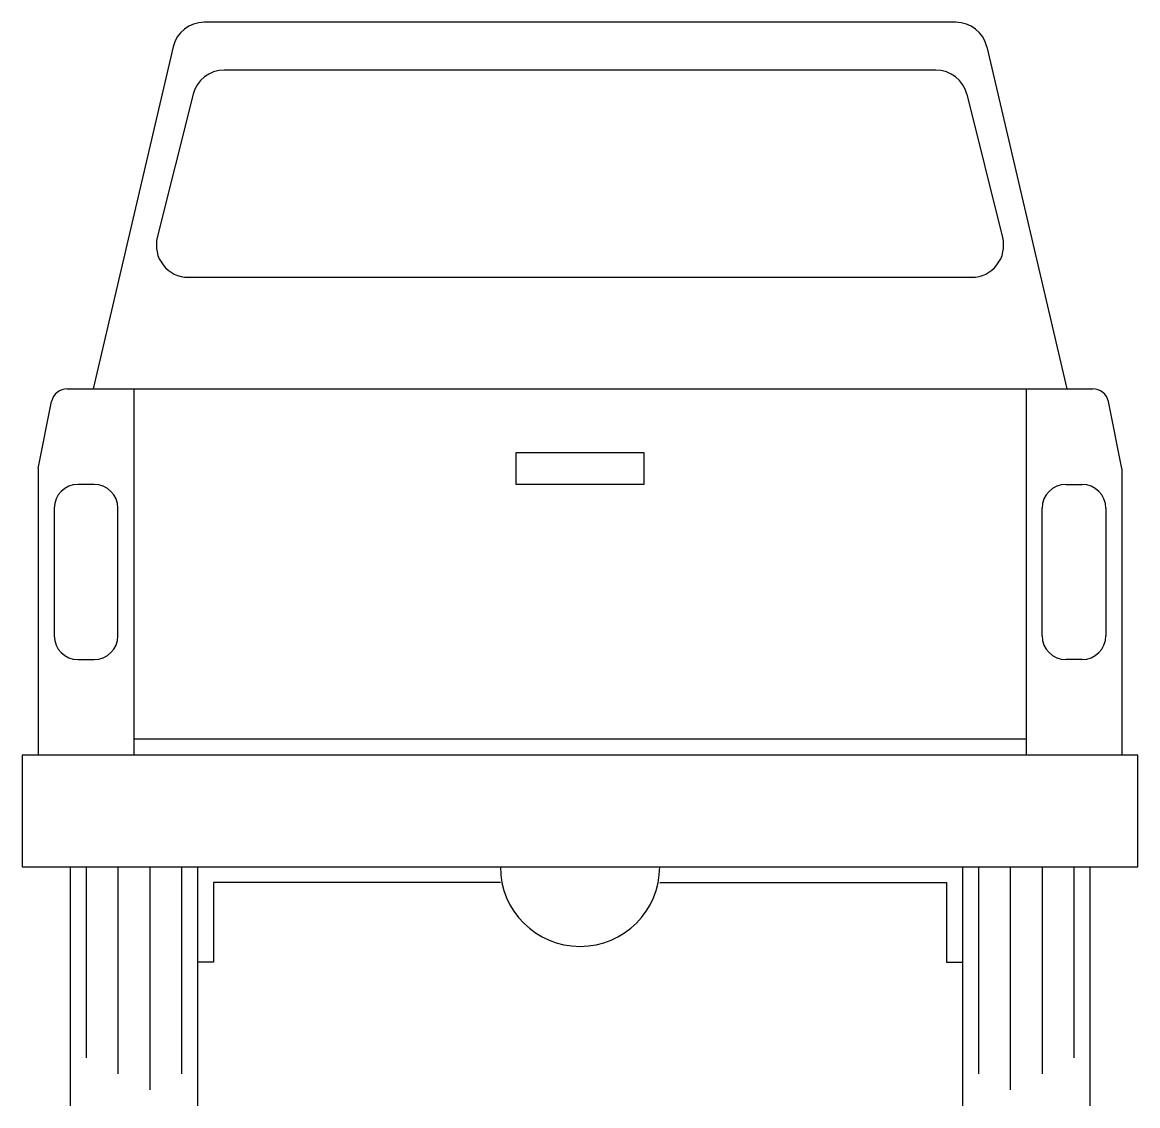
# Model space of a CAD drawing. Header units: millimetres. Extents: x -3255.78 to -3254.1, y 1880.57 to 1882.2.
import ezdxf

# ---------------------------------------------------------------- set-up
doc = ezdxf.new("R2010")
doc.units = ezdxf.units.MM
doc.header["$LTSCALE"] = 10
doc.layers.add('Veículos', color=2, linetype='Continuous')

msp = doc.modelspace()

# ---------------------------------------------------------------- linework, layer by layer
at = {"layer": 'Veículos'}
for p, q in [((-3254.3717, 1882.2039), (-3255.5039, 1882.2039)), ((-3255.5507, 1882.1669), (-3255.6713, 1881.6519)), ((-3254.325, 1882.1669), (-3254.2043, 1881.6519)), ((-3254.4017, 1882.1319), (-3255.4739, 1882.1319)), ((-3255.5205, 1882.0956), (-3255.5745, 1881.8796)), ((-3254.3552, 1882.0956), (-3254.3012, 1881.8796)), ((-3255.5279, 1881.8199), (-3254.3477, 1881.8199)), ((-3255.7101, 1881.6519), (-3254.1655, 1881.6519)), ((-3255.6098, 1881.6519), (-3255.6098, 1881.0999)), ((-3254.2658, 1881.6519), (-3254.2658, 1881.0999)), ((-3255.7538, 1881.5319), (-3255.7337, 1881.6326)), ((-3254.1218, 1881.5319), (-3254.142, 1881.6326)), ((-3255.0338, 1881.5559), (-3254.8418, 1881.5559)), ((-3255.0338, 1881.5079), (-3255.0338, 1881.5559)), ((-3254.8418, 1881.5559), (-3254.8418, 1881.5079)), ((-3255.7538, 1881.5319), (-3255.7538, 1881.0999)), ((-3254.1218, 1881.5319), (-3254.1218, 1881.0999)), ((-3255.6698, 1881.5079), (-3255.6938, 1881.5079)), ((-3254.8418, 1881.5079), (-3255.0338, 1881.5079)), ((-3254.2058, 1881.5079), (-3254.1818, 1881.5079)), ((-3255.7298, 1881.4719), (-3255.7298, 1881.2799)), ((-3255.6338, 1881.2799), (-3255.6338, 1881.4719)), ((-3254.2418, 1881.2799), (-3254.2418, 1881.4719)), ((-3254.1458, 1881.4719), (-3254.1458, 1881.2799)), ((-3255.6938, 1881.2439), (-3255.6698, 1881.2439)), ((-3254.1818, 1881.2439), (-3254.2058, 1881.2439)), ((-3254.2658, 1881.1239), (-3255.6098, 1881.1239)), ((-3254.0978, 1881.0999), (-3255.7778, 1881.0999)), ((-3255.7778, 1881.0999), (-3255.7778, 1880.9319)), ((-3254.0978, 1880.9319), (-3254.0978, 1881.0999)), ((-3255.7778, 1880.9319), (-3254.0978, 1880.9319)), ((-3255.7058, 1880.9319), (-3255.7058, 1880.5719)), ((-3255.6818, 1880.9319), (-3255.6818, 1880.6439)), ((-3255.6338, 1880.9319), (-3255.6338, 1880.6199)), ((-3255.5858, 1880.9319), (-3255.5858, 1880.5959)), ((-3255.5378, 1880.9319), (-3255.5378, 1880.6199)), ((-3255.5138, 1880.9319), (-3255.5138, 1880.5719)), ((-3254.3618, 1880.9319), (-3254.3618, 1880.5719)), ((-3254.3378, 1880.9319), (-3254.3378, 1880.6199)), ((-3254.2898, 1880.9319), (-3254.2898, 1880.5959)), ((-3254.2418, 1880.9319), (-3254.2418, 1880.6199)), ((-3254.1938, 1880.9319), (-3254.1938, 1880.6439)), ((-3254.1698, 1880.9319), (-3254.1698, 1880.5719)), ((-3255.0578, 1880.9079), (-3255.4898, 1880.9079)), ((-3255.4898, 1880.9079), (-3255.4898, 1880.7879)), ((-3254.8178, 1880.9079), (-3254.3858, 1880.9079)), ((-3254.3858, 1880.9079), (-3254.3858, 1880.7879)), ((-3255.4898, 1880.7879), (-3255.5138, 1880.7879)), ((-3254.3858, 1880.7879), (-3254.3618, 1880.7879))]:
    msp.add_line(p, q, dxfattribs=at)
for centre, radius, start, end in [((-3255.5039, 1882.1559), 0.048, 90, 166.8136), ((-3254.3717, 1882.1559), 0.048, 13.1864, 90), ((-3255.4739, 1882.0839), 0.048, 90, 165.9638), ((-3254.4017, 1882.0839), 0.048, 14.0362, 90), ((-3255.5279, 1881.8679), 0.048, 165.9638, 270), ((-3254.3477, 1881.8679), 0.048, 270, 14.0362), ((-3255.7101, 1881.6279), 0.024, 90, 168.6901), ((-3254.1655, 1881.6279), 0.024, 11.3099, 90), ((-3255.6938, 1881.4719), 0.036, 90, 180), ((-3255.6698, 1881.4719), 0.036, 0, 90), ((-3254.2058, 1881.4719), 0.036, 90, 180), ((-3254.1818, 1881.4719), 0.036, 0, 90), ((-3255.6938, 1881.2799), 0.036, 180, 270), ((-3255.6698, 1881.2799), 0.036, 270, 0), ((-3254.2058, 1881.2799), 0.036, 180, 270), ((-3254.1818, 1881.2799), 0.036, 270, 0), ((-3254.9378, 1880.9319), 0.12, 180, 0)]:
    msp.add_arc(centre, radius, start, end, dxfattribs=at)

doc.saveas('drawing.dxf')
